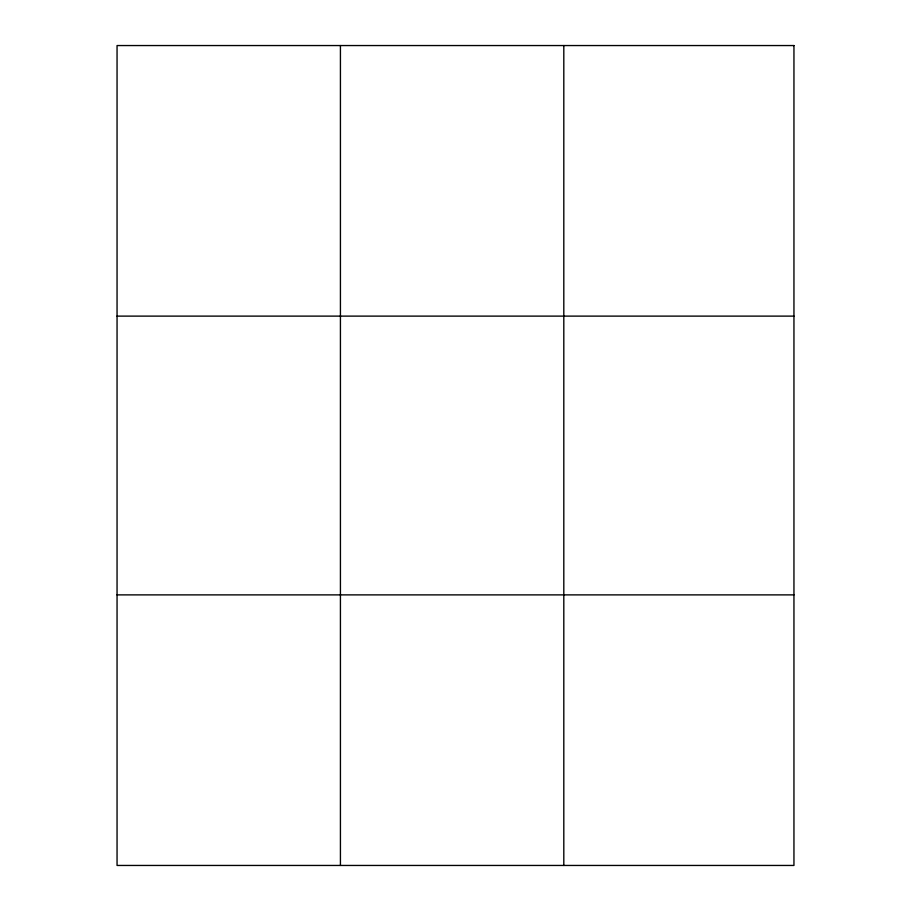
<?xml version="1.0" encoding="UTF-8"?>
<svg xmlns="http://www.w3.org/2000/svg" width="911" height="911" viewBox="0 0 911 911"><rect width="100%" height="100%" fill="white"/><g stroke="black" fill="none" stroke-linecap="round" stroke-linejoin="round"><path stroke-width="1.37" d="M340.429 45.55L340.429 865.45M563.807 45.55L563.807 865.45M117.052 316.117L793.948 316.117M117.052 594.883L793.948 594.883M793.948 45.55L793.948 865.45L117.052 865.45L117.052 45.55L793.948 45.55"/></g></svg>
